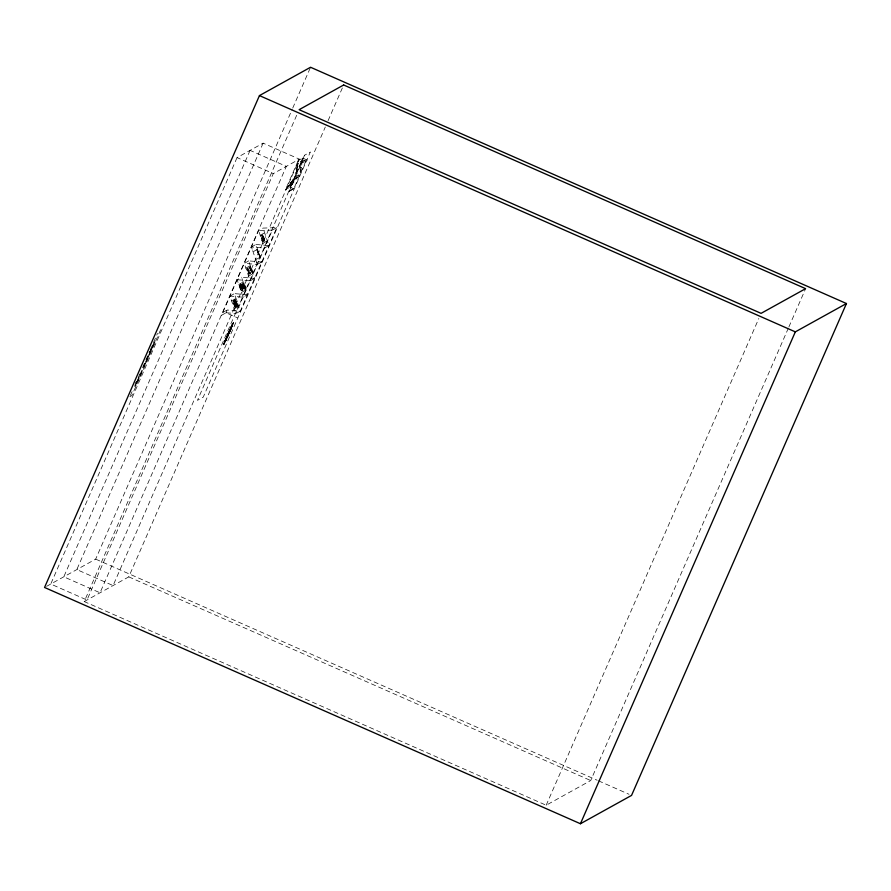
<?xml version="1.0" encoding="UTF-8"?>
<svg xmlns="http://www.w3.org/2000/svg" width="891" height="891" viewBox="0 0 891 891"><rect width="100%" height="100%" fill="white"/><g stroke="black" fill="none" stroke-linecap="round" stroke-linejoin="round"><path stroke-width="0.67" stroke-dasharray="4.46 3.34" d="M296.113 173.155L296.469 171.306M296.124 172.397L295.968 173.021M296.302 172.754L296.458 171.295M296.703 170.058L296.503 171.072L296.736 169.658M296.859 169.223L296.67 170.248M296.881 169.045L297.048 168.187L296.826 169.513M297.126 167.597L297.46 166.038M297.171 167.675L298.151 162.329L298.051 162.964M297.616 165.236L297.427 166.216M297.672 164.969L297.995 162.964M261.486 238.309L261.442 238.22M262.077 239.657L262.065 240.514M297.995 163.231L297.794 163.844M262.277 240.358L262.099 239.646M261.052 236.16L262.333 234.99L264.226 241.093L262.901 241.639L261.052 236.16L262.645 235.514L262.466 234.912M297.75 164.579L297.828 163.71M295.144 176.953L298.229 160.514L302.673 158.063L299.576 174.491L295.144 176.953L285.521 189.605L298.229 160.514L302.907 162.574L307.339 160.124L302.673 158.063L300.568 173.188L289.965 187.143L285.521 189.605L289.308 191.275L293.74 188.814L306.571 159.433L302.138 161.895L289.308 191.275M240.77 284.697C244.769 293.005 240.247 285.064 241.372 284.92L243.076 289.976L240.548 284.029L240.871 285.098M257.633 251.05L258.513 253.467L257.644 250.995C264.371 266.821 252.665 240.848 259.782 255.851M264.337 240.793L263.034 235.714M259.359 255.995L258.078 250.794M224.732 342.912L226.414 338.948L223.741 344.85L231.326 328.623M226.08 339.248L227.84 335.506M225.512 339.761C226.615 336.085 228.063 334.949 226.57 336.642M226.414 339.181L227.005 337.722M232.117 325.36L228.319 333.501L228.753 332.332M229.243 331.641L227.049 337.934M229.098 332.321L227.84 335.651M229.477 331.174L230.691 327.866L228.954 332.232M230.969 326.886L233.498 322.353L230.246 331.218M230.691 330.104L228.43 335.239L229.265 333.201M231.137 327.476L231.326 326.908M231.56 327.153L230.847 328.935L231.727 327.064M231.66 326.518L230.903 328.579M231.994 326.095L232.206 325.037L231.66 325.772M225.334 340.496C223.853 344.683 227.049 337.444 225.501 340.473M227.639 334.893C226.136 339.159 229.566 330.672 227.105 335.896M229.577 330.026L228.475 332.8L229.867 330.739L229.566 331.586M229.711 329.982L229.087 331.92M230.134 329.737L230.68 328.779M231.916 325.17L232.094 324.614L229.299 330.361A12.452 0.624 -66.2 0 0 225.534 339.048L224.565 341.476A12.452 0.624 -66.2 0 0 223.441 345.129L224.543 342.456L223.474 344.895L223.908 343.726M224.911 341.286L224.565 342.133M225.546 339.438L225.735 338.903L224.788 341.13M229.455 330.684L228.753 333.034M227.806 335.372L228.207 334.738M229.555 330.739L231.983 325.427M228.909 331.63C228.397 332.922 231.794 325.482 231.415 326.629M230.234 329.492L229.176 332.722L229.477 331.875M228.642 334.092L229.945 331.363M230.635 329.525C229.399 332.777 232.284 325.571 230.702 329.904M233.319 323.188L233.498 322.631L232.217 326.373M226.704 337.299L225.958 339.048M226.748 336.965L227.049 336.119M224.554 343.068L224.309 343.67M225.111 341.398L225.612 339.883M225.779 339.783L225.523 340.395M232.039 324.992L232.295 324.391M230.201 329.893L230.869 328.411M230.791 328.868L230.936 328.178M231.771 327.086L232.028 326.485M225.1 340.15L224.9 341.665L225.378 340.707M224.365 342.244L223.931 343.403L224.877 341.153M225.289 340.039L225.768 339.159M227.495 334.793L225.98 338.558L228.653 334.281L228.107 335.317M227.695 334.682L228.141 333.546L227.55 335.005M231.471 325.883L230.346 328.523M227.495 335.216L226.693 336.776M226.804 337.722L226.158 339.115M227.84 334.938L228.308 334.203M230.346 329.202L230.892 328.011M232.484 324.279C234.433 319.713 232.328 325.906 232.785 324.413M226.86 338.045L226.47 339.159M227.216 337.166L228.163 335.239M227.55 336.976C226.203 340.496 229.098 333.357 227.751 336.865M230.825 329.414L233.275 323.478L232.919 324.112M231.337 328.623L231.916 326.529L231.226 327.654M130.409 395.415L132.068 391.617M134.831 385.291L137.604 378.953M138.15 377.684L139.809 373.886M142.582 367.56L145.344 361.223M145.901 359.953L149.766 351.099M150.323 349.829L153.096 343.492M153.642 342.233L157.518 333.368M136.156 383.575L140.889 373.864L140.243 374.231M160.636 329.715L131.857 395.571L129.852 396.684M237.051 157.607L50.742 584.039L87.006 600.022L273.303 173.6L299.376 159.144L263.123 143.15L237.051 157.607L273.303 173.6M263.123 143.15L76.815 569.583L113.079 585.565L299.376 159.144M46.61 586.334L95.671 559.136L292.192 109.303M292.749 108.034L310.558 67.259M788.346 328.166L590.711 780.538L546.172 805.23L84.233 601.559L296.892 114.783M226.036 312.786L227.25 309.99L240.303 311.115L276.778 227.651L263.034 228.096L258.602 230.557L221.592 315.247L226.036 312.786L237.396 317.786M247.464 294.732L234.411 293.618L240.303 311.115L235.87 313.576L229.967 296.079L243.02 297.193L247.464 294.732L241.55 277.268L254.603 278.382L248.712 260.885L261.776 261.976L255.884 244.468L251.462 247.007L257.332 264.438L261.776 261.976M302.673 158.063L298.953 166.561L302.74 168.232M290.132 187.221L302.205 159.578L305.825 161.171M276.778 227.651L272.334 230.112L235.87 313.576L222.817 312.451L227.25 309.99M84.233 601.559L128.772 576.867L325.293 127.045M328.077 120.675L343.659 84.99M546.172 805.23L758.842 318.455M788.903 326.897L805.609 288.662M227.071 337.477L227.651 335.996M228.241 335.016L228.764 333.39L228.263 334.014M232.874 323.823C232.239 324.714 233.074 322.698 231.582 327.019M228.118 334.314L228.564 333.646M225.924 339.905L226.292 339.137M230.257 328.668L229.9 329.325L231.148 326.863M227.628 334.437C226.526 336.341 229.41 330.26 227.784 334.17M229.644 331.129L228.363 333.446M228.074 335.038L227.606 336.052M226.592 339.003L225.757 341.041L226.648 338.814M287.548 187.054L288.161 186.219M290.711 185.239L291.48 184.381M291.012 182.677L291.747 181.987L290.522 183.357L291.524 182.12L290.934 182.911M289.274 185.428C285.187 190.663 298.095 174.591 292.56 180.405M291.112 182.778L291.179 182.287M291.246 184.682L292.538 183.657M288.038 186.375L288.784 186.052M290.622 185.428L296.58 177.543L293.896 179.336M290.666 183.134L291.613 182.065L290.332 183.535L290.845 182.978M290.8 185.139L291.647 184.069M293.662 179.659L294.075 179.202L293.005 179.871M296.981 177.81L297.538 177.064L296.124 178.267M289.241 185.551L288.662 186.342L292.304 183.958M296.937 177.877L297.293 177.42L296.324 178.022M291.947 181.82L292.326 181.296L291.658 181.664M289.664 184.281L290.945 183.078M295.879 178.568L296.425 177.899M293.874 179.459L287.559 187.054M292.593 183.579L292.014 184.337M289.219 185.495L288.907 185.885M289.43 190.986L293.863 188.524M260.194 235.302L264.638 232.841M263.469 238.376L262.611 235.848M263.914 238.22L263.023 235.77L263.357 236.995M262.088 240.303L262.244 240.035M262.901 241.639L261.542 235.892M264.226 241.093L261.898 235.881M262.89 243.299L267.333 240.837M257.51 249.302L253.066 251.763L251.462 247.007L264.493 248.054L268.937 245.593L263.034 228.096M257.131 249.881L257.544 251.429M257.198 250.037L257.711 250.739L257.544 249.959M257.343 250.438L257.766 250.705M248.723 260.863L244.279 263.368L250.171 280.843L254.603 278.382M260.172 257.232L255.739 259.693L257.332 264.438L244.279 263.324M245.883 268.113L250.315 265.663M247.575 268.325L249.424 273.804L247.575 268.325L248.901 267.779L250.26 273.526L248.901 267.779M249.881 266.988L251.73 272.457L249.881 266.988L251.206 266.431L252.565 272.178M247.609 268.804L249.235 273.448M251.284 271.232L250.148 268.469M243.02 297.193L237.129 279.696L241.572 277.235M251.574 272.1L250.505 269.238M248.567 276.099L253.011 273.637M238.755 284.507L243.187 282.046M239.612 285.243L240.938 284.697L239.612 285.243L241.45 290.722L242.775 290.165L240.637 284.24M244.758 289.352L243.399 283.605L242.074 284.162L243.911 289.631L244.758 289.352L243.466 283.371L244.825 289.118M243.399 283.605L242.074 284.162M245.66 288.829L244.301 283.082L245.66 288.829L243.911 289.631M240.915 285.075L240.926 284.608M241.416 287.715L240.537 285.209L241.383 287.737L242.263 287.437M243.031 288.517L242.218 285.421L243.276 288.851M229.989 296.135L234.411 293.618M241.45 290.722L243.076 289.976M241.428 292.448L245.86 289.987M231.593 300.88L236.026 298.418M236.148 302.918C233.732 295.957 240.047 315.715 235.358 300.779L234.879 301.191L236.705 306.537L234.478 299.71L236.716 306.526L235.881 306.816L237.173 306.148M236.716 306.526L237.73 305.903M234.444 304.288L235.424 307.584L235.324 306.894L235.981 307.15L233.754 300.523L235.692 307.317M234.266 308.821L238.71 306.37M251.73 272.457L253.055 271.911M249.424 273.804L250.75 273.247M242.976 283.639L244.301 283.082M245.315 288.84L246.15 288.561M235.358 300.779L234.032 301.336L236.36 306.537M272.334 230.112L258.602 230.557L264.493 248.054M255.884 244.468L268.937 245.593M237.117 279.718L250.171 280.843M289.965 187.143L293.74 188.814M135.588 382.685L136.802 383.219M95.671 559.136L597.193 780.249M598.462 780.806L629.013 794.282M128.772 576.867L590.711 780.538M250.159 268.77L249.803 267.255L250.583 269.182M264.738 240.77L263.012 236.104L263.291 236.817M262.689 236.883L263.079 238.02L262.678 236.973M257.477 249.97L257.454 250.571M242.664 289.152L242.875 289.898M263.669 239.935L263.558 239.556M242.742 284.318L244.657 288.762M239.568 285.989L241.016 290.366M247.498 269.828L247.063 268.726L247.397 269.884M237.362 306.114L236.806 304.544M235.614 307.362L233.787 302.55L234.567 304.31M241.951 287.102L241.773 286.601M263.625 237.942L263.881 238.766M264.193 239.612L264.449 240.436M261.386 237.719L261.676 238.732M256.864 249.658L259.537 257.588M242.552 283.884L244.401 289.363M240.447 284.964L242.296 290.444M240.091 284.975L241.94 290.455M237.63 305.958L235.491 299.276L237.429 306.07M235.302 299.387L237.529 306.014M233.654 300.579L235.792 307.261M236.549 304.121L236.895 305.435L236.46 303.876M234.801 305.368L235.157 306.682L234.723 305.112M243.098 284.129L244.301 288.951M248.032 270.118L248.177 270.853M235.068 307.64L232.729 300.958L235.068 307.64M153.118 345.307L144.81 364.196L153.118 345.307M154.288 341.81L134.753 386.527L135.722 385.992L155.257 341.275L154.288 341.81M250.081 150.379L63.784 576.811L100.037 592.793L286.345 166.372L250.081 150.379M304.533 155.234L197.446 400.36L203.237 397.141L310.335 152.016L304.533 155.234M247.653 269.739L248.556 273.905L247.653 269.739M262.778 237.117L262.99 237.83L262.789 237.151"/><path stroke-width="1.34" d="M259.448 95.593L44.55 587.47L580.442 823.741L631.552 795.407L846.45 303.53L310.558 67.259L259.448 95.593L795.329 331.864L846.45 303.53M580.442 823.741L795.329 331.864M343.659 84.99L299.12 109.693L761.07 313.354L805.609 288.662L343.659 84.99"/></g></svg>
